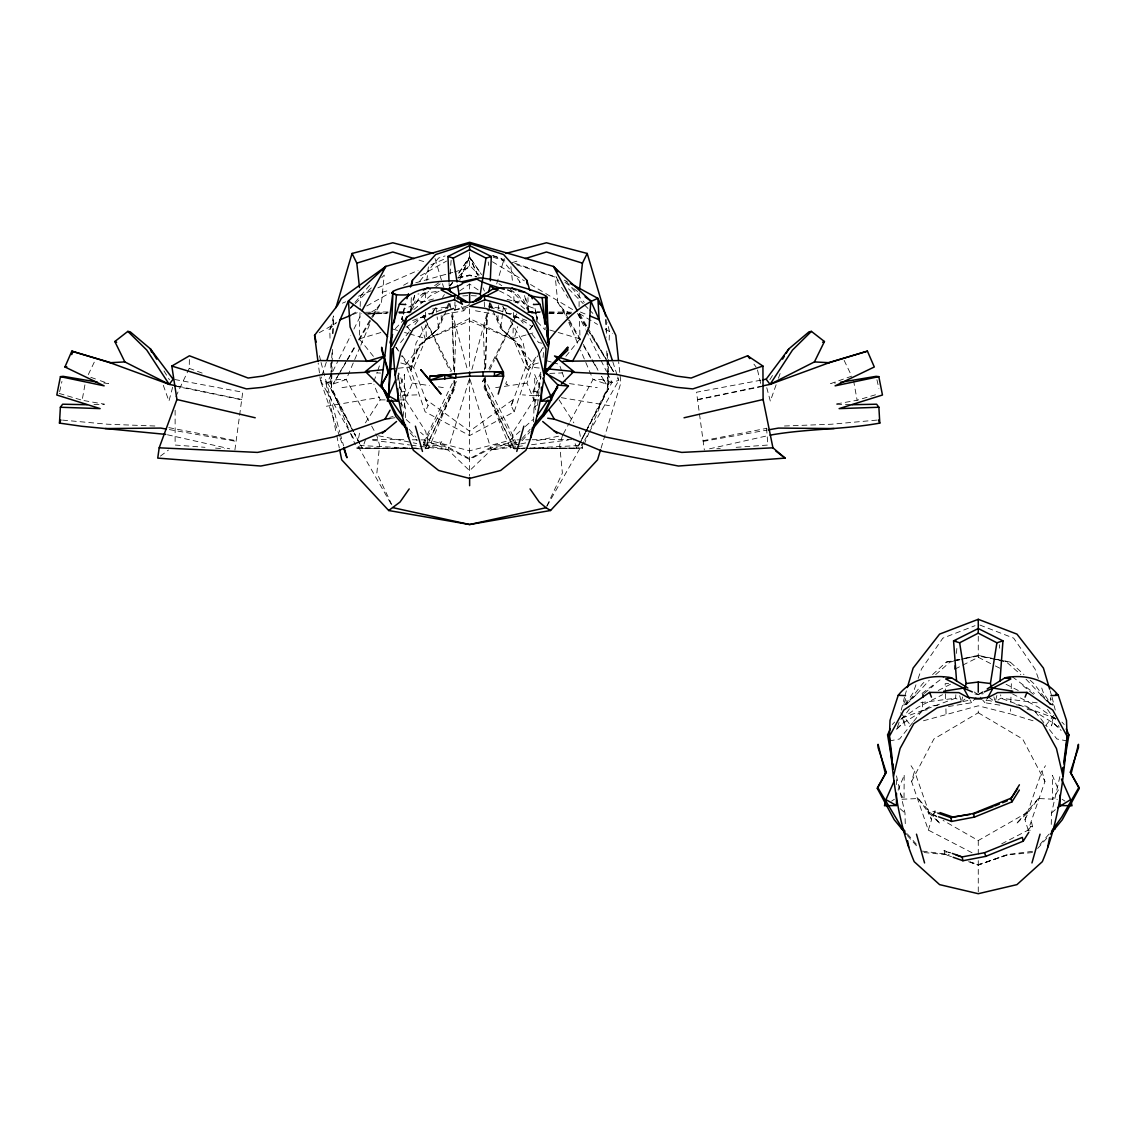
<?xml version="1.0" encoding="UTF-8"?>
<svg xmlns="http://www.w3.org/2000/svg" width="1136" height="1136" viewBox="0 0 1136 1136"><rect width="100%" height="100%" fill="white"/><g stroke="black" fill="none" stroke-linecap="round" stroke-linejoin="round"><path stroke-width="0.75" stroke-dasharray="5 3.75" d="M175.129 410.252L175.114 445.042L204.991 447.314M397.827 380.177L397.827 374.965L405.282 407.54L405.623 420.32M896.489 784.593L896.489 775.86L904.98 812.95L905.278 824.424M175.867 396.521L189.243 368.334L189.4 357.357M545.152 327.452L545.11 329.894L536.93 321.389M467.975 307.345L454.769 310.029L454.968 301.906M331.868 373.659L331.471 387.632L349.831 431.708M331.911 371.926L332.55 349.221M332.99 333.515L333.487 316.064L329.823 331.343L330.136 341.908M485.427 377.152L485.143 387.632L510.305 448.038L522.958 448.777M485.683 368.433L487.145 316.064L488.153 312.67M533.593 421.925L533.977 407.54L541.048 376.598M1051.254 824.424L1051.553 812.95L1060.044 775.86M373.403 356.335L359.246 338.869L360.126 308.197M360.183 306.493L360.467 296.269M454.329 380.603L454.116 387.632L428.954 448.038L425.063 448.89L454.116 387.632L453.917 380.645M454.585 371.799L455.763 331.343L451.106 312.67M527.942 448.038L510.305 448.038L513.543 431.467L533.835 399.886L526.99 383.088L533.593 364.358L512.89 338.784L513.316 324.612M513.515 317.526L513.671 312.201M513.983 301.58L513.756 292.776M608.2 373.559L607.788 387.632L589.414 431.708M608.243 371.799L608.612 359.487M609.18 340.147L609.436 331.343L607.405 322.851M1033.036 720.764L1010.472 713.891L1010.614 708.85M1010.813 702.133L1011.154 690.376M1011.196 688.7L1011.352 683.659L1007.859 683.489M497.895 320.565L498.065 315.524M498.292 308.807L498.392 305.442M913.671 721.388L922.318 710.554L922.702 700.671M331.939 352.927L330.477 388.029L353.225 431.552M332.749 333.615L333.487 316.064M484.589 377.493L484.149 388.029L514.196 448.89L524.662 448.337M484.944 368.717L487.145 316.064L483.496 331.343L484.618 370.038M359.132 340.09L381.497 302.247L384.252 275.125L381.739 277.61M449.785 306.777L449.955 303.454M955.845 694.778L955.66 698.186L958.5 700.032M411.317 297.646L410.763 311.449L403.848 312.783L401.505 319.557L405.481 303.781M452.795 282.424L449.189 286.073L449.444 282.623M450.097 274.017L451.134 260.229M956.398 653.427L957.037 646.469M543.065 357.428L543.874 348.667M537.484 405.339L541.148 371.401L533.125 391.224L535.34 409.798M425.503 292.776L425.276 301.58M426.852 280.578L428.4 266.633M579.175 292.776L579.076 306.493M403.11 416.557L406.134 391.224L398.736 372.92M502.581 313.593L500.607 328.418L513.742 339.934L525.57 367.468L528.496 370.08L514.139 411.814L469.622 435.571L425.12 411.814L410.763 370.08L401.434 355.809M502.794 311.931L503.447 306.99L506.514 313.011M234.911 449.998L242.721 392.232L173.112 379.197M94.004 404.515L104.455 404.217L82.133 400.255L85.115 383.798M358.578 438.098L359.871 431.467M446.391 310.568L438.652 328.418L425.517 339.934L413.689 367.468L410.763 370.08L416.088 342.916L427.377 323.561M1047.463 709.361L1053.157 717.412L1051.482 725.847L1054.208 717.654M59.612 391.721L61.94 381.455M1028.009 830.714L1030.707 826.639L1031.63 822.549L1032.496 826.397L1029.727 830.828M536.178 320.196L536.987 316.745M901.274 710.071L904.469 697.248M454.769 310.029L456.445 303.582M961.766 700.23L962.632 696.879M995.605 700.344L997.635 692.605M172.629 387.206L168.937 401.15L163.13 384.792M471.894 369.583L488.182 308.864M488.622 307.174L490.44 300.429M365.636 439.32L362.455 448.422L359.998 443.807M972.018 852.738L928.325 830.104L911.583 781.483L914.537 771.145L911.044 765.707M536.646 321.729L537.555 318.605L533.778 303.781M488.65 310.98L490.653 304.221M496.688 283.915L504.214 258.525M904.938 695.63L906.386 690.759M410.763 370.08L417.863 346.295L438.652 328.418L437.119 316.887M421.541 326.6L425.517 339.934L469.622 320.92L513.742 339.934L517.718 326.6M419.993 446.306L448.038 449.899L469.622 378.018L491.221 449.899L469.622 470.716L448.038 449.899L424.353 439.902L412.254 439.774M601.086 448.124L620.881 382.832L618.637 361.717M928.325 830.104L931.563 819.709L914.537 771.145M339.607 436.323L320.423 380.375L321.516 377.01M322.056 375.32L326.43 361.859M423.288 442.997L453.406 381.128M1001.668 843.835L1028.208 830.104L1044.95 781.483L1041.982 771.145L1045.489 765.707M897.454 727.04L899.187 722.027M414.725 295.573L410.763 311.449L420.774 295.204L424.935 292.335M915.943 684.809L913.174 692.69L906.13 703.511L903.347 705.03L906.116 697.632L906.13 703.511L916.198 694.678L929.234 680.279M918.144 678.519L921.466 669.076L942.852 638.148L975.043 625.666M1028.208 830.104L1024.97 819.709L1041.982 771.145M373.872 381.526L377.18 372.182M377.734 370.62L379.935 364.386M776.129 384.792L770.322 401.15L766.218 385.658M778.444 378.26L780.191 373.346M414.697 295.317L410.749 306.294L403.99 308.793L403.848 312.783L407 312.585M933.664 815.08L935.24 810.919L932.812 811.303L933.664 815.08L936.93 816.244M514.139 411.814L511.143 405.552L525.57 367.468L528.652 366.062M425.432 448.038L428.954 448.038L425.716 431.467L405.424 399.886L412.269 383.088L405.666 364.358L400.838 362.966M583.975 444.772L588.732 433.341M360.098 346.892L346.224 379.467L333.189 383.982L320.423 380.375L318.179 363.051M360.794 345.259L370.492 322.468M373.275 315.95L376.044 309.432L381.497 302.247M398.324 368.192L410.437 366.971L419.539 345.798L436.465 330.15L443.679 314.246M447.101 308.949L449.217 304.079M459.768 279.726L469.622 257.006L481.565 274.656M511.143 405.552L513.997 398.963L469.622 431.226L425.262 398.963L428.116 405.552L425.12 411.814M446.562 307.884L448.72 303.113M460.25 277.681L469.622 257.006L481.266 274.358M546.785 506.145L562.391 473.059L559.679 445.198L562.505 435.415L532.954 441.421M1024.97 819.709L1028.79 811.629L1038.361 798.537L1057.318 799.361M88.296 374.582L95.126 360.382M489.701 370.024L494.345 360.495M495.126 358.905L512.918 322.383M513.699 320.792L516.014 316.021M425.063 448.89L455.11 388.029L454.812 381.014M331.059 373.559L331.471 387.632L353.466 431.453L327.31 382.363L332.01 372.963M332.791 371.387L338.258 360.424M339.039 358.862L350.768 335.361M353.892 329.099L361.717 313.437M586.588 429.891L578.735 445.539L526.394 448.251M587.369 428.329L607.788 387.632L607.49 377.152M515.219 443.807L482.544 381.412L484.135 378.245M488.934 368.788L513.685 319.898M514.48 318.321L517.675 312.017M431.978 314.516L435.812 306.99L436.906 315.24M409.003 313.11L415.946 299.592L424.225 302.673M423.217 445.369L456.402 381.497M585.225 433.1L578.735 445.539L582.612 448.038L581.32 441.407M586.034 431.552L608.768 388.029L607.235 351.166M911.583 781.483L933.863 739.039L978.266 712.755L978.266 708.268M526.366 448.479L576.804 448.422L584.969 433.057M585.793 431.524L611.949 382.363L607.249 372.963M563.357 433.867L569.292 422.99M570.144 421.428L593.035 379.467L580.553 350.144M999.822 705.158L984.94 702.73L986.559 699.804M546.913 506.187L583.748 441.748M584.628 440.214L618.836 380.375L617.743 377.01M339.309 373.332L333.189 383.982L337.662 376.414M340.175 371.813L346.31 361.163M347.176 359.643L355.057 345.955M358.55 339.863L370.805 318.563M371.671 317.043L376.044 309.432L369.214 313.181M951.499 856.686L944.967 854.386L946.544 851.659L951.272 853.321M338.556 374.908L355.554 346.139M769.839 379.765L774.383 372.395M539.16 388.697L534.815 395.683L522.39 394.874M365.409 422.862L380.177 399.886L373.943 384.607M492.854 310.568L500.607 328.418L521.381 346.295L528.496 370.08L537.825 355.809M538.762 354.375L543.42 347.247M431.794 313.38L436.65 306.152M442.472 297.476L444.403 294.593M450.225 285.917L452.171 283.02M458.958 272.91L469.622 257.006L478.284 276.091M450.722 284.937L452.724 281.998M458.688 273.18L469.622 257.006L477.376 274.869M900.82 719.329L903.376 717.412L910.973 706.677M529.788 329.44L532.699 325.379M539.202 368.021L528.822 366.971L537.044 355.682M541.162 350.03L543.221 347.204M903.347 705.03L906.485 704.462L922.617 683.631L926.351 680.237M529.816 329.554L532.784 325.805M1045.688 725.549L1053.825 715.311M400.568 342.589L410.536 330.122M414.967 324.569L420.519 317.64L429.025 316.447M912.591 722.737L899.613 738.982L890.993 740.644M419.752 281.217L438.539 258.057L445.085 255.941M405.666 364.358L426.355 338.784L425.943 324.612M565.856 356.335L580.013 338.869L579.275 313.309M444.361 314.331L463.772 310.767L469.622 303.781M948.432 706.507L971.592 702.73L976.037 697.419M978.266 694.778L973.808 691.696M350.399 307.757L353.836 303.752M354.972 302.417L371.003 283.744M522.162 438.51L530.143 429.252M1039.98 844.488L1049.21 833.881M1038.361 798.537L1016.195 823.927L1028.79 811.629L978.266 840.541L943.05 820.391M522.12 440.683L530.143 431.68M1037.622 848.493L1049.224 835.485M395.314 328.687L403.493 320.167M892.285 724.512L894.643 722.07M415.137 303.695L424.31 294.252L428.684 291.398M458.802 276.346L469.622 265.426L479.25 275.139M906.485 704.462L916.198 694.678M328.929 329.681L336.469 322.241M350.3 308.594L354.077 304.888M355.327 303.639L371.671 287.522M896.574 729.312L902.566 723.476L930.27 706.18L938.904 704.987M896.872 728.716L902.566 723.476M932.571 674.571L946.26 662.118L963.101 658.582M520.061 431.14L509.681 440.399L469.622 450.822L429.578 440.399L420.49 432.305M525.244 426.511L533.025 419.567M935.695 674.614L949.909 662.16L959.92 659.775M533.977 407.54L536.462 405.367M1051.553 812.95L1056.409 808.704M413.873 309.517L430.501 295.687L439.845 290.873M924.235 693.429L933.707 685.548M962.547 700.969L964.961 699.094M160.417 456.104L168.426 450.069M922.049 693.414L944.229 676.772M901.459 718.79L918.442 706.99L942.539 694.678M434.619 285.647L440.143 281.813M459.711 290.901L469.622 284.043L478.128 289.921M998.033 700.032L1000.873 698.186L1037.324 702.857M435.983 286.627L443.281 281.856M891.561 801.121L894.401 799.261M414.541 448.748L356.633 448.038L360.524 445.539L418.091 448.521M406.021 327.182L427.491 313.792L432.603 313.082M982.711 691.696L978.11 694.579L981.603 698.754M319.173 332.749L336.057 323.249M351.407 314.615L357.542 311.165M366.743 305.982L389.762 293.031M403.578 285.264L409.713 281.813M420.462 275.764L446.547 261.081M938.237 690.503L950.463 684.27M954.978 669.076L961.198 665.937M962.746 665.156L978.266 657.29L993.787 665.156M425.517 339.934L469.622 318.534L513.742 339.934M982.697 692.591L978.11 694.579L983.322 693.713M342.461 303.184L345.685 301.793M358.55 296.212L371.415 290.646M377.862 287.862L418.076 270.439M430.956 264.858L445.426 258.582M515.758 446.746L491.221 449.899L514.906 439.902L530.455 439.746M352.6 314.615L358.848 312.045M515.034 302.673L523.313 299.592L530.256 313.11M412.553 320.579L448.166 307.373M901.97 718.08L955.66 698.186L920.941 702.644M851.716 376.158L830.657 383.627L835.556 382.96M1032.468 852.554L1007.391 854.897L978.266 865.05L968.554 861.67M454.613 310.1L469.622 305.002M1007.391 854.897L978.266 864.652L970.172 861.94M512.109 262.643L520.288 260.101M923.483 720.764L978.266 705.811L1010.472 713.891M850.466 404.672L834.804 404.217L857.126 400.255L876.765 394.405M359.246 338.869L381.043 332.493M512.89 338.784L526.323 334.893M527.999 334.41L534.715 332.465M533.593 364.358L538.421 362.966M382.037 292.293L390.457 289.921M415.719 282.807L452.781 272.384M454.471 271.902L469.622 267.642L469.622 249.636M420.277 302.588L433.81 298.896M389.918 417.295L393.113 416.458M458.007 277.738L469.622 274.969L476.268 276.559M961.581 659.377L978.266 655.401L995.108 658.937M709.531 448.819L768.348 435.557M458.007 278.022L469.622 275.494L476.24 276.758M963.03 701.537L969.803 700.103M964.791 658.227L978.266 655.401L1006.61 662.16L1020.838 674.614M697.518 399.517L761.418 386.169M697.561 399.815L764.5 386.013M491.221 449.899L519.038 444.247M520.771 443.892L525.996 442.841M703.085 440.697L767.013 428.272M458.064 277.709L469.622 275.494L476.268 276.943M946.26 662.118L963.101 658.894M964.791 658.568L978.266 655.997L991.742 658.568M760.935 380.177L696.538 392.232L704.348 449.998M703.184 441.379L766.488 430.203M326.373 406.248L379.609 397.387M922.318 710.554L929.305 709.475M400.326 392.105L406.134 391.224M342.007 387.632L371.586 383.343M495.665 387.632L526.99 383.088M389.889 418.474L394.845 417.75M1030.707 826.639L1032.496 826.397M432.461 308.992L448.053 306.99M517.519 446.519L524.534 445.624M531.534 444.73L568.355 440.001M1032.525 851.333L1007.376 854.513L978.266 865.05L970.187 862.125M517.05 442.657L495.182 444.971L469.622 458.688L444.077 444.971L423.884 442.841M876.751 420.107L831.595 424.225L784.38 426M716.759 448.72L720.281 448.464M736.156 447.328L767.893 445.042L766.36 425.915M518.683 444.545L495.197 446.192L469.622 459.441L444.062 446.192L423.927 444.787M416.869 394.874L397.685 395.555M918.172 798.537L927.729 811.629L940.324 823.927L918.172 798.537L899.215 799.361M462.792 295.914L467.918 295.658M948.659 683.489L945.18 683.659L945.422 692.065M367.851 313.934L386.95 313.082M399.105 312.528L409.514 312.059M549.824 373.389L562.235 372.92M368.76 313.266L388.129 312.812M398.693 312.556L411.019 312.272M539.884 395.584L534.815 395.683L534.673 374.511L539.359 385.7M366.09 313.919L386.936 313.522M399.105 313.28L407.796 313.11M365.522 312.286L388.313 311.931M398.835 311.761L411.118 311.576M529.987 448.692L582.612 448.038L529.703 448.038M532.173 439.731L571.891 439.334M327.31 382.363L338.187 379.438L346.224 379.467L370.819 424.537M380.177 399.886L385.218 399.886M400.369 399.886L405.424 399.886M533.835 399.886L538.89 399.886M356.633 448.038L409.556 448.038M411.317 448.038L418.375 448.038M519.408 448.479L524.633 448.479M611.949 382.363L601.072 379.438L593.035 379.467L606.07 383.982L618.836 380.375L617.018 377.365M362.455 448.422L418.105 448.479M372.551 439.391L405.353 439.717M416.287 448.777L423.316 448.862M528.141 311.576L540.424 311.761M549.185 311.903L571.99 312.258M531.463 313.11L540.154 313.28M548.844 313.451L569.69 313.848M528.24 312.272L538.805 312.514M549.37 312.769L570.499 313.266M377.024 372.92L380.574 373.048M154.879 426L107.664 424.225L62.508 420.107M527.999 311.974L540.154 312.528M548.83 312.925L569.661 313.863M471.341 295.658L476.467 295.914M527.544 312.286L535.411 312.783L537.754 319.557L537.555 318.605M215.542 448.109L224.332 448.777M924.065 852.554L949.142 854.897M922.333 851.12L949.156 854.513M489.304 303.454L489.474 306.777L506.798 308.992M372.651 440.228L409.471 444.943M411.218 445.17L418.233 446.079M103.703 382.96L108.602 383.627L97.256 379.609M506.656 313.082L511.768 313.792L531.804 326.302M1015.911 704.746L1026.262 706.18L1053.967 723.476L1059.661 728.716L1058.496 725.379M513.628 316.93L518.74 317.64L523.171 323.178M569.406 383.585L597.252 387.632M412.269 383.088L429.664 385.615M438.368 386.865L443.594 387.632M533.125 391.224L538.933 392.105M1027.214 709.475L1034.214 710.554L1045.021 724.086M561.369 397.671L612.886 406.248M974.901 693.997L978.423 694.579L973.836 692.591M169.349 429.593L236.075 441.379M475.487 310.767L494.898 314.331M1026.007 679.143L1050.047 704.462L1053.186 705.03L1050.417 697.632L1050.402 703.511L1053.186 705.03M993.418 658.894L1010.273 662.118L1023.948 674.571M541.716 343.171L538.691 342.589L529.816 331.499M1067.258 740.97L1056.92 738.982L1046.1 725.45M168.781 427.605L236.174 440.697M378.487 435.77L411.53 442.486M413.263 442.841L416.742 443.551M423.7 444.957L448.038 449.899M174.759 386.013L241.698 399.815M177.841 386.169L241.741 399.517M996.797 659.292L1010.273 662.118M986.73 700.103L993.503 701.537M167.446 434.776L229.728 448.819M507.139 299.35L518.982 302.588M482.544 381.412L485.058 379.552L514.906 439.902L517.562 447.655M392.786 329.057L397.827 330.519M404.544 332.465L407.895 333.43M409.571 333.913L426.355 338.784M549.824 330.036L556.526 331.996M558.202 332.493L580.013 338.869M546.459 360.637L551.287 362.043M552.891 362.512L559.324 364.386L561.525 370.62M59.214 393.425L82.133 400.255M418.971 260.101L425.517 262.132M493.138 257.19L504.895 260.953M516.653 264.731L555.263 277.141L568.17 298.086M492.541 255.415L500.72 258.057L519.507 281.217L520.629 284.355L519.507 281.217M493.01 255.969L504.725 259.874M514.764 263.24L556.626 277.227M932.812 811.303L936.092 812.467M944.967 854.386L944.101 850.523L950.676 852.852M90.781 377.308L95.637 379.026M189.243 368.334L203.898 373.744M489.474 306.777L526.706 320.579M1056.182 718.69L1000.873 698.186L1000.688 694.778M979.871 625.041L1013.681 638.148L1035.066 669.076L1038.389 678.519M580.411 312.045L588.221 315.254M410.607 366.062L413.689 367.468L428.116 405.552M944.101 850.523L946.544 851.659M995.335 665.937L999.992 668.295M1006.07 684.27L1018.296 690.503M1012.474 693.911L1038.091 706.99L1055.074 718.79M499.414 290.873L508.758 295.687L525.386 309.517M564.194 280.109L567.262 281.771M571.408 313.934L563.215 309.432L557.748 302.247L555.263 277.141M936.916 816.883L927.729 811.629L931.563 819.709M978.266 712.755L1022.67 739.039L1044.95 781.483M492.413 261.763L524.406 280.833M530.512 284.469L544.215 292.648M545.749 293.557L573.169 309.901M579.261 313.536L597.536 324.442M605.161 328.986L612.773 333.515M498.903 283.773L501.814 285.676M507.65 289.495L514.949 294.252L524.122 303.695L528.496 311.449L535.411 312.783L535.269 308.793L528.51 306.294L524.562 295.317M1062.132 799.261L1064.972 801.121M510.178 289.467L518.485 295.204L524.122 303.695M988.718 697.234L993.901 700.969M565.032 282.367L572.203 287.536M573.623 288.572L577.926 291.668M1012.304 676.772L1034.47 693.414M1053.157 717.412L1055.713 719.329M576.804 448.422L573.623 439.32M1022.826 685.548L1033.646 694.55M900.124 808.704L904.98 812.95M399.063 402.101L405.282 407.54M1040.32 694.678L1050.402 703.511L1043.345 692.69L1040.59 684.809M406.219 419.567L412.709 425.361M1030.167 680.237L1033.902 683.631L1050.047 704.462M1053.967 723.476L1061.152 730.491M568.497 288.771L583.222 303.639M584.444 304.888L588.121 308.594M589.357 309.844L593.035 313.564M1061.89 722.07L1064.233 724.512M907.309 835.485L917.746 847.2M410.266 432.958L417.139 440.683M907.323 833.881L917.718 845.809M409.116 429.252L415.961 437.19M565.969 281.075L584.287 302.417M982.711 700.074L984.94 702.73M900.678 712.755L909.822 724.271M407.455 327.054L410.437 330.803L407.526 326.742M753.935 364.159L756.051 366.942M396.038 347.204L401.178 354.262M402.201 355.682L410.437 366.971M401.704 318.605L403.649 321.318M502.609 306.152L507.451 313.38M395.839 347.247L397.699 350.101M559.082 399.886L573.85 422.862M578.295 314.544L586.588 328.006M587.511 329.511L605.942 359.43M606.865 360.921L613.312 371.401M163.967 370.932L169.42 379.765M555.916 276.63L559.565 282.651M578.721 314.218L586.006 326.245M589.655 332.266L607.888 362.341M608.811 363.847L613.369 371.358L607.263 360.765M557.748 302.247L568.497 320.409M569.392 321.914L580.127 340.09M583.705 346.139L598.019 370.364M601.597 376.414L606.07 383.982L601.697 376.385M579.672 313.99L586.787 326.06M587.681 327.566L606.368 359.26M568.454 318.563L563.215 309.432L565.984 315.95M569.335 320.082L582.456 342.902M583.336 344.421L593.83 362.682M594.696 364.202L598.203 370.293M320.423 380.375L350.243 432.546M351.123 434.08L354.631 440.214M358.138 446.349L393.212 507.721M969.974 699.804L971.592 702.73M461.401 306.479L463.772 310.767M371.657 426.099L376.754 435.415L379.58 445.198L376.868 473.059L392.474 506.145M359.189 442.273L354.29 433.057L360.524 445.539L354.034 433.1M510.348 320.551L523.171 342.916L528.496 370.08M423.188 315.169L424.779 318.321M425.574 319.898L451.929 371.941M577.542 313.437L585.352 329.099M586.133 330.661L600.22 358.862M601.001 360.424L606.468 371.387M423.245 316.021L426.341 322.383M427.108 323.973L450.325 371.6M844.133 360.382L850.963 374.582M514.196 448.89L485.143 387.632L484.831 377.081M490.539 303.113L492.697 307.884M496.304 315.836L502.794 330.15L519.706 345.798L528.822 366.971M482.999 287.848L484.419 291.1M490.042 304.079L492.158 308.949M568.753 322.468L577.784 343.64M350.513 433.341L355.284 444.772M562.079 372.182L565.387 381.526M524.534 295.573L528.496 311.449L527.942 297.646M340.175 437.971L343.001 446.207M902.325 717.654L905.051 725.847L903.376 717.412M612.829 361.859L617.203 375.32M1050.147 690.759L1051.581 695.63M1052.064 697.248L1055.259 710.071M435.045 258.525L443.58 287.294M321.048 362.469L339.778 432.191M340.246 433.895L343.597 445.809M449.728 303.809L467.819 371.259M959.707 695.701L960.928 700.344M993.886 696.879L994.767 700.23M319.429 355.696L320.65 360.779M757.499 369.981L761.006 384.863M402.272 316.745L403.081 320.196M876.935 379.751L878.866 388.299M325.904 382.832L336.455 434.165M336.81 435.883L339.266 447.854M579.388 431.467L581.007 439.76M853.548 380.517L857.126 400.255M510.859 266.633L512.393 280.578M398.296 373.716L399.915 388.441M400.454 393.354L401.959 407.043M999.339 644.723L999.652 648.202M488.253 261.962L488.508 265.398M605.928 319.571L606.652 337.122M454.457 372.225L452.114 316.064L453.676 371.926M449.047 282.594L449.189 286.073M441.194 315.524L441.35 320.565M945.479 693.741L945.72 702.133M945.919 708.85L946.061 713.891M425.588 312.201L425.744 317.526M330.761 363.009L331.016 371.799M605.871 319.557L606.212 331.769M606.752 350.967L607.433 375.405M484.291 301.906L484.405 306.791M978.266 636.259L978.266 657.29M978.266 840.541L978.266 855.962M978.266 860.634L978.266 893.705M469.622 284.043L469.622 291.128M469.622 308.864L469.622 369.143M469.622 378.018L469.622 475.757M511.91 291.441A36.423 3.422 15.1 0 1 507.323 290.177M436.281 291.455A35.812 4.927 -8.2 0 1 417.92 294.039M404.586 374.511L404.444 395.683L399.219 387.305L404.586 374.511M904.185 775.334L904.015 799.46L898.065 789.903L904.185 775.334M506.571 381.526L505.747 383.783L507.323 384.848L506.571 381.526M441.776 441.521L440.385 443.906L439.632 440.527L441.776 441.521M1058.454 789.903L1052.504 799.46L1052.348 775.334L1058.454 789.903"/><path stroke-width="1.5" d="M392.232 348.78L388.569 395.868L387.291 401.207L397.827 401.022L397.827 388.867M894.387 780.617L885.938 799.659L884.475 805.751L896.474 805.523L896.489 793.311M402.243 423.955L402.272 421.328L396.393 414.242L381.27 385.076L395.868 416.486L406.83 429.11M545.223 323.959L545.763 296.013L546.927 297.22L548.234 339.323L545.763 296.013M901.515 828.982L901.544 827.249L877.617 787.376L886.165 772.196L878.085 747.602L878.085 744.321L885.455 773.801L877.333 788.469L894.245 819.738L906.145 834.179M391.551 342.703L392.147 326.288L399.361 304.235C410.465 290.007 428.996 285.519 446.178 288.871L466.697 301.693M889.516 734.112L890.013 720.409L898.235 695.289C910.873 679.087 931.989 673.975 951.556 677.794L967.872 687.99M922.83 697.376L922.957 694.082M490.283 280.848L491.306 256.466L469.622 245.617L447.953 256.466L448.976 280.848M496.418 358.238L503.404 372.125L494.487 376.158L494.487 372.125L500.479 372.31L503.603 376.158L469.622 376.158L429.735 380.205L420.732 369.669L441.052 394.093L429.735 380.205L429.933 376.158C454.514 374.994 478.654 370.251 503.404 372.125L503.603 376.158L498.207 394.093M956.569 681.16L953.573 640.874L978.266 628.52L1002.96 640.874L999.964 681.16M165.714 434.378L81.65 426.27L59.47 423.103L60.378 407.256L62.65 404.203L87.046 404.728M412.212 283.801L412.425 280.351L435.67 254.535L469.622 243.53L503.589 254.535L526.834 280.351L529.802 290.39M394.277 322.638L396.45 294.735L391.764 292.918L393.013 291.455A35.812 4.927 -8.2 0 1 427.349 282.935A35.812 4.927 -8.2 0 1 461.514 281.813L479.562 277.908A36.423 3.422 15.1 0 1 512.151 284.412A36.423 3.422 15.1 0 1 544.584 295.246L546.913 297.689L539.884 297.504A36.423 3.422 15.1 0 1 528.723 295.488M954.978 669.076L955.291 665.597M981.646 699.023L967.361 697.234L958.898 692.605L929.56 692.392L903.759 710.099L889.389 736.327C893.024 778.913 897.454 821.924 914.21 861.699L939.6 884.632L978.266 893.705L1016.933 884.632L1042.308 861.699C1059.079 821.924 1063.509 778.913 1067.144 736.327L1052.774 710.099L1026.972 692.392L997.635 692.605L988.718 697.234L974.873 699.023M579.559 289.297L582.456 263.154L587.198 253.456L546.459 242.777L505.719 253.456M1062.685 770.904L1063.14 767.439M1063.807 762.256L1067.144 736.327L1068.933 734.893L1066.25 728.971M376.172 361.276L319.287 360.552L262.941 376.073L248.088 378.032L189.428 355.795L171.82 366.062L176.932 399.517L159.196 447.811L157.734 458.106L260.811 466.03L336.966 451.248L385.061 430.998M481.139 297.135L480.301 293.897L485.995 258.142L491.306 256.466M549.242 342.334C543.306 378.757 540.608 416.032 525.854 450.339L500.664 470.474L469.622 478.441L438.595 470.474L413.39 450.339C400.142 418.005 394.59 383.372 393.212 348.61L407.114 321.119L432.063 305.882L454.4 299.762L462.466 304.249L460.591 300.969L469.622 302.588L478.469 300.273L484.121 295.417L508.729 301.693L532.557 317.242L547.651 345.969L549.242 342.334L547.169 336.114L546.97 330.888M991.728 688.53L990.422 683.517L996.897 642.791L1002.96 640.874M454.4 299.762L455.124 295.417L430.53 301.693L406.702 317.242L391.608 345.969L390.017 342.334L392.602 334.566M1062.827 770.932L1063.41 767.496M1063.992 764.059L1068.933 734.893M530.626 437.616L532.599 427.15M1047.733 847.215L1049.579 837.459M97.156 382.065L63.105 376.328L60.435 376.655L56.8 395.016L100.138 408.619L60.378 407.256M395.243 375.235L400.994 350.925L413.05 329.128L433.909 315.24L453.505 308.481M893.549 776.158L900.081 748.482L913.813 723.646L937.086 707.827L960.957 701.665M488.679 291.824L490.07 286.073L496.304 289.282M1071.063 773.801L1078.447 744.321L1078.447 747.602L1070.353 772.196L1079.2 788.469L1062.288 819.738L1050.374 834.179M457.694 298.74L458.958 293.897L457.595 285.392M964.805 688.53L966.111 683.517L959.636 642.791L953.573 640.874L956.2 641.13M877.333 788.469L877.617 787.376M516.766 451.432L523.866 426.185M1031.957 862.948L1040.051 834.179M335.986 307.6L352.061 253.456L392.8 242.777L433.54 253.456M406.972 298.754L408.463 293.727M410.437 287.039L412.425 280.351M907.352 687.521L913.117 668.082L939.586 634.115L978.266 619.305L1016.947 634.115L1043.416 668.082L1049.664 689.14M404.686 323.945L406.702 317.242M600.575 449.785L597.536 459.839L550.548 510.504L469.622 524.534L388.697 510.518L341.723 459.839L339.621 449.572M326.983 360.169L340.09 319.756L348.44 300.983L385.885 266.406L469.622 242.295L553.374 266.406L590.819 300.983L599.169 319.756L612.276 360.169M1025.055 697.163L1026.972 692.392M71.724 354.588L72.945 351.535L111.072 362.782M60.435 376.655L104.157 385.842L64.937 366.985L71.838 351.138L110.064 362.711L169.207 384.366L176.123 385.814M388.157 373.162L388.768 371.756L381.668 350.158L381.668 347.289L388.157 373.162L381.014 386.041L388.569 395.868L397.827 401.022M395.697 379.793L388.569 395.868L393.013 291.455L381.014 386.041L388.768 371.756M885.455 773.801L886.165 772.196M59.47 423.103L60.861 419.993M893.407 769.214L887.585 734.893L890.283 728.971M543.391 416.486L557.989 385.076L544.939 371.756L567.773 347.289L567.773 350.158L544.939 371.756L545.564 373.162L568.426 386.041L532.429 429.11M763.136 385.814L770.052 384.366L814.427 361.915L824.438 341.524L811.416 331.385L809.017 331.84L788.895 348.823L766.147 379.197L762.668 379.85M387.617 336.654L377.01 323.76L361.986 310.753L385.885 266.406L341.368 298.356L337.633 305.272L314.573 335.333L317.952 361.319M987.369 698.342L993.034 688.089L1010.855 678.959L1004.977 677.794L987.17 688.927M159.196 447.811L257.503 452.412L333.927 436.962L384.934 419.198L390.06 410.167M1070.353 772.196L1078.916 787.376L1061.677 817.182L1051.524 831.225M782.548 359.146L784.365 356.193M786.169 353.253L788.895 348.823M1019.404 784.806L1010.458 799.488L1017.615 788.611M938.563 816.812L951.627 821.442L974.518 817.068L1011.977 801.86L1019.361 790.06M953.132 857.268L962.916 860.733L985.807 856.359L1023.266 841.151L1028.804 832.305M766.147 379.197L770.052 384.366L792.502 350.058L811.416 331.385M536.916 416.103L547.964 400.057M549.966 397.131L557.705 387.589M409.216 488.92L400.028 502.055L388.697 510.518M169.207 384.366L173.112 379.197L150.364 348.823L130.242 331.84L127.828 331.385L114.821 341.524L124.832 361.915L169.207 384.366L146.757 350.058L127.828 331.385M548.461 340.516C561.766 323.575 577.599 306.564 597.891 298.356L615.826 335.333L618.453 359.956M382.449 270.411L385.885 266.406M545.564 373.162L567.773 347.289M533.565 425.29L542.866 414.242L557.989 385.076L568.426 386.041M561.44 383.883L572.601 372.764M1057.63 807.653L1070.595 799.659L1061.45 779.026M382.264 433.327L396.549 421.513M475.487 299.861L493.081 288.871C510.263 285.519 528.794 290.007 539.898 304.235L547.112 326.288L547.694 342.703M423.316 290.092L427.221 287.919L430.331 288.942M541.432 387.12L541.432 401.022L550.69 395.868L542.852 378.189M447.953 256.466L453.264 258.142L469.622 249.693L485.995 258.142M959.636 642.791L978.266 633.164L996.897 642.791M485.725 296.311L498.235 289.893L493.081 288.871L497.653 288.714M484.859 299.762L469.622 306.28L485.754 308.481L505.35 315.24L526.209 329.128L538.265 350.925L544.016 375.235L546.047 348.61L532.145 321.119L507.196 305.882L484.859 299.762L484.121 295.417M545.706 297.817L546.927 297.22M472.874 302.148L480.968 298.612M984.174 691.938L993.034 688.089L1012.787 691.199M994.696 806.006L999.424 804.047M1002.577 802.74L1007.305 800.795M340.09 319.756L351.038 315.254M822.592 342.248L824.438 341.524M554.198 430.998L602.293 451.248L678.433 466.03L785.09 458.106L772.934 447.811L763.108 399.517L762.923 366.062L747.616 355.795L691.171 378.032L676.318 376.073L619.958 360.552L563.087 361.276M937.74 813.049L950.875 817.693L973.254 813.475L1011.04 798.168L1011.977 801.86M952.309 853.434L962.164 856.913L984.543 852.71L1022.343 837.402L1023.266 841.151M973.325 814.001L993.12 806.659M770.052 384.366L829.195 362.711L867.421 351.138L874.308 366.985L835.102 385.842L878.824 376.655L882.459 395.016L839.121 408.619L878.881 407.256L879.789 423.103C843.537 429.72 806.248 428.613 770.08 435.159M867.421 351.138L828.187 362.782M429.735 380.205L444.772 375.121L455.792 374.071L455.792 378.16L444.772 375.121L429.933 376.158M762.923 366.062L692.79 388.91L676.63 387.333L616.337 374.397L571.522 372.21M525.187 258.582L546.459 251.979L582.456 263.154M359.501 287.55L356.803 263.154L392.8 251.979L414.058 258.582M684.042 417.778L763.108 399.517M550.548 510.504L546.047 507.721L469.622 524.534L393.212 507.721M768.206 429.891L778.472 428.087L834.108 428.556M943.746 691.199L963.498 688.089L972.359 691.938M384.934 419.198L389.889 418.474M969.874 814.498L952.635 816.969L939.983 812.567M840.47 382.292L876.154 376.328L878.824 376.655M458.958 293.897L469.622 292.619L480.301 293.897M64.937 366.985L66.811 366.772M966.111 683.517L978.266 682.054L990.422 683.517M382.733 369.768L365.409 371.529L384.749 355.966L366.814 361.447L359.501 348.085L350.087 326.969L348.44 300.983L361.986 310.753M389.662 369.072L394.859 368.547M500.479 372.31L503.404 372.125M110.064 362.711L124.832 361.915M533.451 304.547L539.898 304.235M369.47 372.125L322.922 374.397L262.629 387.333L246.469 388.91L171.82 366.062M1050.956 695.644L1058.298 695.289L1066.505 720.409L1067.002 734.112M772.934 447.811L681.756 452.412L605.332 436.962L554.325 419.198L547.708 418.233M1010.188 677.61L1004.977 677.794C1024.544 673.975 1045.66 679.087 1058.298 695.289L1055.543 694.224M437.729 375.405L450.907 375.121M852.213 404.728L876.609 404.203L878.881 407.256M105.151 428.556L160.787 428.087L165.927 428.996M541.432 401.022L550.207 401.178M441.606 288.714L446.178 288.871L441.024 289.893L453.534 296.311M948.077 677.667L951.556 677.794L945.677 678.959L963.498 688.089L969.164 698.342M399.361 304.235L405.808 304.547M898.235 695.289L905.577 695.644M814.427 361.915L829.195 362.711M544.4 368.547L573.836 371.529L554.51 355.966L572.445 361.447L579.758 348.085L589.158 326.969L590.819 300.983L585.083 296.851M518.783 291.114L524.96 292.293M394.107 294.267L396.45 294.735A35.812 4.927 -8.2 0 0 409.386 294.735M176.932 399.517L255.217 417.778M995.576 701.665L1019.446 707.827L1042.72 723.646L1056.437 748.482L1062.984 776.158M956.015 854.968L962.348 857.169M71.838 351.138L72.945 351.535M114.821 341.524L116.667 342.248M589.783 315.893L599.169 319.756L597.891 298.356L570.329 283.418M456.672 297.916L466.385 302.148M512.038 287.919L515.943 290.092M885.938 799.659L896.474 805.523M598.629 303.383L601.626 305.272M775.831 451.077L785.09 458.106M887.585 734.893L889.389 736.327L892.285 758.805M542.71 421.513L556.995 433.327M546.047 507.721L539.231 502.055L530.043 488.92M391.764 292.918L392.942 294.039M366.658 372.764L385.274 391.295L389.279 397.131M901.544 827.249L905.009 831.225M402.272 421.328L405.694 425.29M557.946 271.745L553.374 266.406L577.273 310.753M747.616 355.795L749.717 358.578M391.295 400.057L402.329 416.103M156.711 359.146L150.364 348.823L151.514 352.103M549.199 410.167L554.325 419.198M352.061 253.456L356.803 263.154M878.398 419.993L879.789 423.103M929.56 692.392L931.463 697.163M973.254 813.475L974.518 817.068M984.543 852.71L985.807 856.359M343.569 447.84L346.949 457.723L344.08 447.513M532.557 317.242L533.565 320.593M587.198 253.456L605.772 316.064M531.293 295.403L532.287 298.754M916.482 834.179L924.562 862.948M415.393 426.185L422.478 451.432M1078.916 787.376L1079.2 788.469M449.529 287.507L450.58 291.824M1070.595 799.659L1072.043 805.751L1060.058 805.523L1060.044 795.058M550.69 395.868L551.642 399.872M314.573 335.333L316.191 342.121M950.875 817.693L951.627 821.442M962.164 856.913L962.916 860.733M907.565 840.711L908.8 847.215M406.66 427.15L408.633 437.616M453.264 258.142L457.055 281.984M892.953 763.988L893.393 767.439M542.184 297.717L544.811 323.945M526.834 280.351L527.047 283.801M1054.989 827.249L1055.017 828.982M978.266 619.305L978.266 633.164M978.266 682.054L978.266 692.222M483.027 371.969L483.027 376.158M469.622 243.53L469.622 249.693M469.622 292.619L469.622 302.204M469.622 371.969L469.622 376.158M469.622 477.418L469.622 485.697M444.772 375.121L444.772 379.211M504.313 289.325A36.423 3.422 15.1 0 1 477.134 279.073L462.679 282.935A35.812 4.927 -8.2 0 1 459.299 285.505M457.865 286.087A35.812 4.927 -8.2 0 1 446.42 289.396"/></g></svg>
